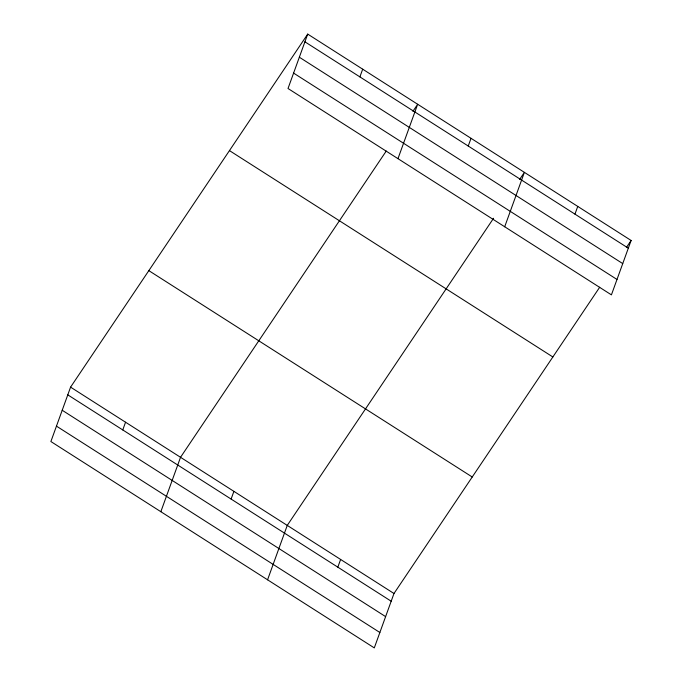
<?xml version="1.0" encoding="UTF-8"?>
<svg xmlns="http://www.w3.org/2000/svg" width="682" height="682" viewBox="0 0 682 682"><rect width="100%" height="100%" fill="white"/><g stroke="black" fill="none" stroke-linecap="round" stroke-linejoin="round"><path stroke-width="1.02" d="M307.71 34.1L288.017 88.498L611.422 294.863L631.114 240.465L307.71 34.1L70.578 387.137L50.886 441.535L374.29 647.9L393.983 593.502L599.691 287.241M122.769 429.933L125.556 422.218M160.841 511.696L180.534 457.298L386.251 151.046M359.891 76.896L362.688 69.18M231.104 499.062L233.9 491.347M397.973 158.667L417.665 104.269L412.925 111.328M267.566 579.802L287.258 525.396L493.563 218.257M468.236 146.033L471.032 138.318M337.829 567.168L340.625 559.453M504.697 226.765L524.39 172.367L519.65 179.426M574.96 214.131L577.748 206.416M626.374 247.532L631.114 240.465M304.914 41.815L628.318 248.18M299.338 57.22L622.743 263.593M293.592 73.093L616.997 279.458M229.459 150.603L552.863 356.967M148.829 270.635L472.234 476.999M70.578 387.137L393.983 593.502M67.782 394.852L391.187 601.217M62.207 410.257L385.611 616.622M56.461 426.131L379.865 632.495"/></g></svg>
